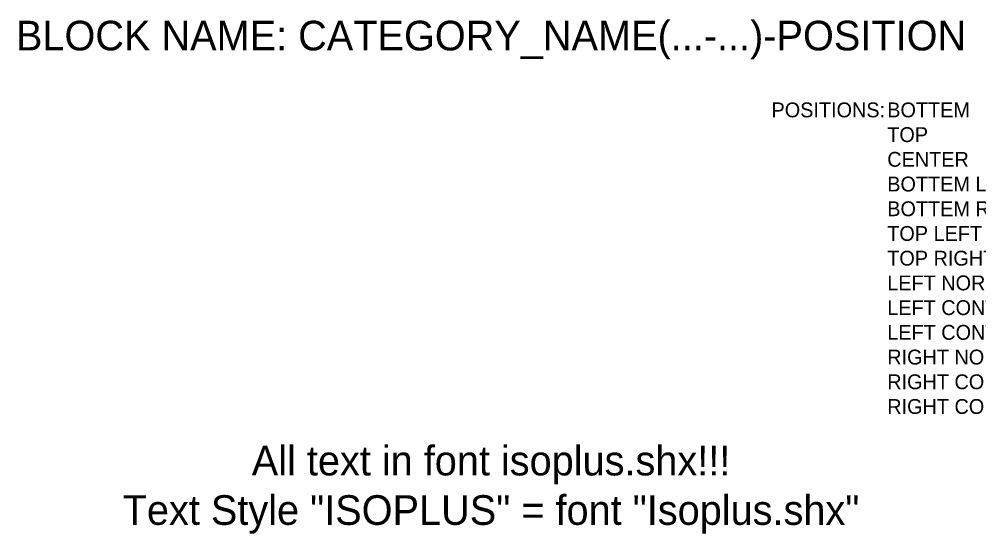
# Model space of a CAD drawing. Header units: metres. Extents: x -591 to 1776, y -567 to 241.
# Drawn here: x 470.1 to 793.5, y 67 to 240.5 of the extents above; entities that cross this region are included whole.
import ezdxf

# ---------------------------------------------------------------- set-up
doc = ezdxf.new("R2010")
doc.units = ezdxf.units.M
doc.styles.add('ISOPLUS', font='isoplus.shx')

msp = doc.modelspace()

# ---------------------------------------------------------------- texts
at = {"color": 1, "lineweight": -2, "style": 'ISOPLUS'}
for s, insert, char_height, attachment_point in [('BLOCK NAME: CATEGORY_NAME(...-...)-POSITION', (629.13, 226.97), 10, 8), ('\\pxt32;POSITIONS:', (723.66, 212.42), 5, 1), ('\\pxt32;BOTTEM^I^I^I-> BOT\\P\\ptz;TOP^I^I^I^I-> TOP\\PCENTER^I^I^I-> CEN\\PBOTTEM LEFT^I^I-> BL\\PBOTTEM RIGHT^I^I-> BR\\PTOP LEFT^I^I^I-> TL\\PTOP RIGHT^I^I^I-> TR\\P\\pt32;LEFT NORMAL^I^I^I-> LN\\P\\ptz;LEFT CONTRA^I^I^I-> LC\\PLEFT CONTRA NORMAL^I-> LCN\\PRIGHT NORMAL^I^I^I-> RN\\PRIGHT CONTRA^I^I^I-> RC\\PRIGHT CONTRA NORMAL^I-> RCN', (762.66, 212.42), 5, 1), ('All text in font isoplus.shx!!!\\PText Style "ISOPLUS" = font "Isoplus.shx"', (629.13, 66.97), 10, 8)]:
    msp.add_mtext(s, dxfattribs=dict(at, insert=insert, char_height=char_height, attachment_point=attachment_point))

doc.saveas('drawing.dxf')
